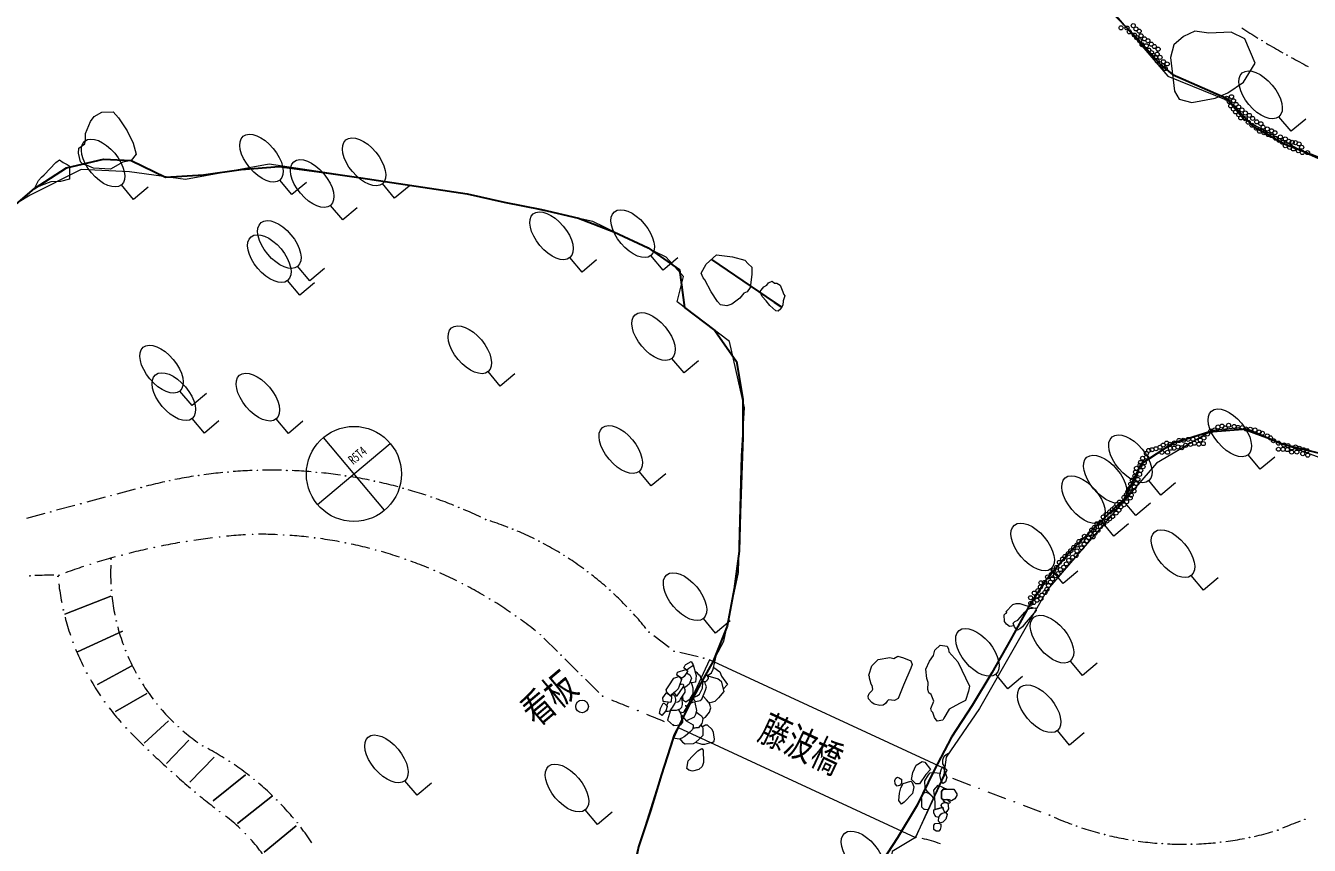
# Model space of a CAD drawing. Header units: metres. Extents: x -10443 to -4073, y -33280 to -26846.
# Drawn here: x -7247.16 to -7213.38, y -28991.25 to -28969.69 of the extents above; entities that cross this region are included whole.
import ezdxf
from ezdxf.enums import TextEntityAlignment as Align

# ---------------------------------------------------------------- set-up
doc = ezdxf.new("R2010")
doc.units = ezdxf.units.M
doc.header["$MEASUREMENT"] = 0
doc.linetypes.add('CONTINUOUS_1', pattern=[0])
doc.linetypes.add('CONTINUOUS_2', pattern=[0])
for name, color, linetype in [('R6護岸構造(不明)', 224, 'CONTINUOUS'), ('R6護岸構造(杭2列目空洞有)', 1, 'CONTINUOUS'), ('R6護岸構造(石組・玉石)', 5, 'CONTINUOUS'), ('R6護岸構造(石組・玉石空洞有)', 4, 'CONTINUOUS')]:
    doc.layers.add(name, color=color, linetype=linetype)
for name, color, linetype, lineweight in [('園路', 241, 'CONTINUOUS_2', 18), ('基準点', 254, 'CONTINUOUS_2', 18), ('木', 254, 'CONTINUOUS_2', 18), ('木材', 241, 'CONTINUOUS_2', 18), ('構造物', 241, 'CONTINUOUS_2', 18), ('石', 241, 'CONTINUOUS_2', 18), ('護岸', 241, 'CONTINUOUS_2', 18)]:
    doc.layers.add(name, color=color, linetype=linetype, lineweight=lineweight)
doc.layers.add('非表示', color=7, linetype='CONTINUOUS', lineweight=0, plot=False)
doc.styles.add('MS Gothic', font='MS Gothic.ttf')

msp = doc.modelspace()

# ---------------------------------------------------------------- hatches: boundary and pattern name
at = {"layer": '園路', "linetype": 'CONTINUOUS_1', "lineweight": 18}
for points in [[(-7214.619, -28970.081, 1), (-7214.634, -28970.081, 1)], [(-7213.962, -28970.462, 1), (-7213.977, -28970.462, 1)], [(-7242.597, -28981.521, 1), (-7242.612, -28981.521, 1)], [(-7241.828, -28981.431, 1), (-7241.843, -28981.431, 1)], [(-7241.054, -28981.386, 1), (-7241.069, -28981.386, 1)], [(-7240.279, -28981.388, 1), (-7240.294, -28981.388, 1)], [(-7239.506, -28981.437, 1), (-7239.521, -28981.437, 1)], [(-7238.736, -28981.531, 1), (-7238.751, -28981.531, 1)], [(-7244.114, -28981.839, 1), (-7244.129, -28981.839, 1)], [(-7243.36, -28981.657, 1), (-7243.375, -28981.657, 1)], [(-7237.974, -28981.671, 1), (-7237.989, -28981.671, 1)], [(-7237.222, -28981.857, 1), (-7237.237, -28981.857, 1)], [(-7244.907, -28982.052, 1), (-7244.922, -28982.052, 1)], [(-7236.482, -28982.087, 1), (-7236.497, -28982.087, 1)], [(-7246.494, -28982.479, 1), (-7246.509, -28982.479, 1)], [(-7245.7, -28982.265, 1), (-7245.715, -28982.265, 1)], [(-7235.757, -28982.361, 1), (-7235.772, -28982.361, 1)], [(-7235.05, -28982.678, 1), (-7235.065, -28982.678, 1)], [(-7242.05, -28983.14, 1), (-7242.065, -28983.14, 1)], [(-7241.182, -28983.068, 1), (-7241.197, -28983.068, 1)], [(-7240.364, -28983.086, 1), (-7240.379, -28983.086, 1)], [(-7239.549, -28983.161, 1), (-7239.564, -28983.161, 1)], [(-7234.336, -28982.932, 1), (-7234.351, -28982.932, 1)], [(-7243.77, -28983.414, 1), (-7243.785, -28983.414, 1)], [(-7242.913, -28983.256, 1), (-7242.928, -28983.256, 1)], [(-7238.742, -28983.293, 1), (-7238.757, -28983.293, 1)], [(-7237.945, -28983.48, 1), (-7237.96, -28983.48, 1)], [(-7233.647, -28983.248, 1), (-7233.662, -28983.248, 1)], [(-7245.453, -28983.859, 1), (-7245.468, -28983.859, 1)], [(-7244.905, -28983.721, 1), (-7244.92, -28983.721, 1)], [(-7244.617, -28983.616, 1), (-7244.632, -28983.616, 1)], [(-7237.163, -28983.723, 1), (-7237.178, -28983.723, 1)], [(-7232.988, -28983.622, 1), (-7233.003, -28983.622, 1)], [(-7247.041, -28984.16, 1), (-7247.056, -28984.16, 1)], [(-7246.304, -28984.177, 1), (-7246.319, -28984.177, 1)], [(-7246.276, -28984.144, 1), (-7246.291, -28984.144, 1)], [(-7236.401, -28984.019, 1), (-7236.416, -28984.019, 1)], [(-7232.365, -28984.053, 1), (-7232.38, -28984.053, 1)], [(-7244.899, -28984.539, 1), (-7244.914, -28984.539, 1)], [(-7235.66, -28984.367, 1), (-7235.675, -28984.367, 1)], [(-7231.78, -28984.535, 1), (-7231.795, -28984.535, 1)], [(-7234.946, -28984.767, 1), (-7234.961, -28984.767, 1)], [(-7246.164, -28985.055, 1), (-7246.179, -28985.055, 1)], [(-7234.261, -28985.215, 1), (-7234.276, -28985.215, 1)], [(-7231.241, -28985.067, 1), (-7231.256, -28985.067, 1)], [(-7244.771, -28985.347, 1), (-7244.786, -28985.347, 1)], [(-7245.909, -28985.907, 1), (-7245.924, -28985.907, 1)], [(-7233.609, -28985.709, 1), (-7233.624, -28985.709, 1)], [(-7230.749, -28985.643, 1), (-7230.764, -28985.643, 1)], [(-7244.524, -28986.127, 1), (-7244.539, -28986.127, 1)], [(-7233.064, -28986.248, 1), (-7233.079, -28986.248, 1)], [(-7230.09, -28986.143, 1), (-7230.105, -28986.143, 1)], [(-7229.309, -28986.327, 1), (-7229.324, -28986.327, 1)], [(-7245.543, -28986.718, 1), (-7245.558, -28986.718, 1)], [(-7244.164, -28986.861, 1), (-7244.179, -28986.861, 1)], [(-7232.518, -28986.787, 1), (-7232.533, -28986.787, 1)], [(-7245.074, -28987.474, 1), (-7245.089, -28987.474, 1)], [(-7243.698, -28987.533, 1), (-7243.713, -28987.533, 1)], [(-7231.973, -28987.326, 1), (-7231.988, -28987.326, 1)], [(-7231.044, -28987.705, 1), (-7231.059, -28987.705, 1)], [(-7244.508, -28988.161, 1), (-7244.523, -28988.161, 1)], [(-7243.137, -28988.129, 1), (-7243.152, -28988.129, 1)], [(-7230.114, -28988.083, 1), (-7230.129, -28988.083, 1)], [(-7243.925, -28988.746, 1), (-7243.94, -28988.746, 1)], [(-7242.494, -28988.635, 1), (-7242.509, -28988.635, 1)], [(-7241.796, -28989.038, 1), (-7241.811, -28989.038, 1)], [(-7243.319, -28989.309, 1), (-7243.334, -28989.309, 1)], [(-7241.145, -28989.513, 1), (-7241.16, -28989.513, 1)], [(-7222.989, -28989.398, 1), (-7223.004, -28989.398, 1)], [(-7242.693, -28989.849, 1), (-7242.708, -28989.849, 1)], [(-7222.063, -28989.75, 1), (-7222.078, -28989.75, 1)], [(-7240.546, -28990.054, 1), (-7240.561, -28990.054, 1)], [(-7221.137, -28990.103, 1), (-7221.152, -28990.103, 1)], [(-7242.048, -28990.365, 1), (-7242.063, -28990.365, 1)], [(-7240.008, -28990.654, 1), (-7240.023, -28990.654, 1)], [(-7220.211, -28990.455, 1), (-7220.226, -28990.455, 1)], [(-7213.491, -28990.566, 1), (-7213.506, -28990.566, 1)], [(-7241.371, -28990.943, 1), (-7241.386, -28990.943, 1)], [(-7219.498, -28990.743, 1), (-7219.513, -28990.743, 1)], [(-7218.761, -28990.964, 1), (-7218.776, -28990.964, 1)], [(-7214.202, -28990.851, 1), (-7214.217, -28990.851, 1)], [(-7223.733, -28991.043, 1), (-7223.748, -28991.043, 1)], [(-7218.008, -28991.118, 1), (-7218.023, -28991.118, 1)], [(-7217.243, -28991.204, 1), (-7217.258, -28991.204, 1)], [(-7216.474, -28991.219, 1), (-7216.489, -28991.219, 1)], [(-7215.707, -28991.165, 1), (-7215.722, -28991.165, 1)], [(-7214.947, -28991.042, 1), (-7214.962, -28991.042, 1)]]:
    msp.add_hatch(color=256, dxfattribs=at).paths.add_polyline_path(points, flags=0)

# ---------------------------------------------------------------- linework, layer by layer
at = {"layer": 'R6護岸構造(不明)', "linetype": 'ByBlock'}
for points in [[(-7244.38, -28973.237), (-7243.479, -28973.67), (-7242.481, -28973.608), (-7241.49, -28973.47), (-7240.493, -28973.393), (-7239.502, -28973.522), (-7238.512, -28973.668), (-7237.523, -28973.814), (-7236.534, -28973.961), (-7235.545, -28974.108), (-7234.569, -28974.327), (-7233.589, -28974.526), (-7232.615, -28974.751), (-7231.68, -28975.107), (-7230.775, -28975.531), (-7229.959, -28976.11), (-7229.822, -28977.101), (-7229.023, -28977.703), (-7228.454, -28978.525), (-7228.286, -28979.511), (-7228.286, -28980.511), (-7228.324, -28981.51), (-7228.361, -28982.509), (-7228.386, -28983.509), (-7228.513, -28984.501), (-7228.704, -28985.482), (-7229.071, -28986.408)], [(-7247.537, -28974.491), (-7246.927, -28973.968)], [(-7230.124, -28988.431), (-7230.427, -28989.384), (-7230.721, -28990.34), (-7231.031, -28991.29), (-7231.237, -28992.269), (-7231.433, -28993.249), (-7231.633, -28994.229), (-7231.834, -28995.209), (-7232.065, -28996.182), (-7232.296, -28997.155), (-7232.508, -28998.132), (-7232.721, -28999.109), (-7232.904, -29000.092), (-7233.088, -29001.075), (-7233.264, -29002.059), (-7233.466, -29003.039), (-7233.65, -29004.022), (-7233.868, -29004.998), (-7234.086, -29005.974), (-7234.267, -29006.957), (-7234.419, -29007.945), (-7234.471, -29008.944)]]:
    msp.add_lwpolyline(points, dxfattribs=at)
at = {"layer": 'R6護岸構造(杭2列目空洞有)', "linetype": 'ByBlock'}
for points in [[(-7229.169, -28960.142), (-7228.486, -28960.873), (-7227.637, -28961.402), (-7226.794, -28961.939), (-7225.922, -28962.429), (-7225.215, -28963.137), (-7224.561, -28963.893), (-7223.79, -28964.53), (-7223.06, -28965.213), (-7222.33, -28965.897), (-7221.599, -28966.579), (-7220.783, -28967.156), (-7220.032, -28967.817), (-7219.296, -28968.494), (-7218.656, -28969.263), (-7217.952, -28969.973), (-7217.286, -28970.719), (-7216.98, -28970.971)], [(-7215.556, -28971.599), (-7214.871, -28972.328), (-7213.998, -28972.815), (-7213.065, -28973.175), (-7212.173, -28973.627), (-7211.253, -28974.018), (-7210.267, -28974.188), (-7209.269, -28974.241), (-7208.283, -28974.073), (-7207.334, -28974.389), (-7206.446, -28974.85), (-7205.619, -28975.412), (-7204.897, -28976.103)], [(-7205.6, -28980.666), (-7206.415, -28981.246), (-7207.332, -28981.644), (-7208.315, -28981.83), (-7209.308, -28981.945), (-7210.307, -28981.899), (-7211.219, -28981.489), (-7212.16, -28981.151), (-7213.136, -28980.932), (-7214.108, -28980.696), (-7215.028, -28980.305), (-7216.025, -28980.382), (-7216.981, -28980.678), (-7217.819, -28981.224), (-7218.242, -28982.13), (-7218.964, -28982.821), (-7219.676, -28983.524), (-7220.321, -28984.288), (-7220.762, -28984.967)]]:
    msp.add_lwpolyline(points, dxfattribs=at)
at = {"layer": 'R6護岸構造(石組・玉石)', "linetype": 'ByBlock'}
for points in [[(-7216.98, -28970.971), (-7215.556, -28971.599)], [(-7246.927, -28973.968), (-7246.087, -28973.425), (-7245.114, -28973.196), (-7244.38, -28973.237)], [(-7229.115, -28975.84), (-7228.288, -28976.401), (-7227.461, -28976.963), (-7227.265, -28977.096)], [(-7220.762, -28984.967), (-7221.242, -28985.844), (-7221.734, -28986.714), (-7222.25, -28987.571), (-7222.798, -28988.407), (-7223.265, -28989.292), (-7223.704, -28990.19), (-7224.214, -28991.05), (-7224.765, -28991.885), (-7224.991, -28992.159)]]:
    msp.add_lwpolyline(points, dxfattribs=at)
at = {"layer": 'R6護岸構造(石組・玉石空洞有)', "linetype": 'ByBlock'}
msp.add_lwpolyline([(-7229.071, -28986.408), (-7229.561, -28987.28), (-7230.009, -28988.174), (-7230.124, -28988.431)], dxfattribs=at)
at = {"layer": '園路', "linetype": 'CONTINUOUS_1', "lineweight": 18}
for p, q in [((-7245.07, -28982.094), (-7245.553, -28982.224)), ((-7244.276, -28981.881), (-7244.759, -28982.01)), ((-7246.657, -28982.52), (-7247.139, -28982.65)), ((-7245.863, -28982.307), (-7246.346, -28982.437)), ((-7233.522, -28985.803), (-7233.166, -28986.154)), ((-7230.227, -28986.044), (-7230.626, -28985.742)), ((-7229.463, -28986.293), (-7229.95, -28986.178)), ((-7232.976, -28986.342), (-7232.621, -28986.693)), ((-7232.431, -28986.881), (-7232.075, -28987.232)), ((-7222.767, -28989.485), (-7222.3, -28989.663)), ((-7221.841, -28989.838), (-7221.374, -28990.015)), ((-7220.915, -28990.19), (-7220.448, -28990.368))]:
    msp.add_line(p, q, dxfattribs=at)
for centre in [(-7214.626, -28970.081), (-7213.97, -28970.462), (-7242.605, -28981.521), (-7241.835, -28981.431), (-7241.061, -28981.386), (-7240.287, -28981.388), (-7239.513, -28981.437), (-7238.744, -28981.531), (-7244.121, -28981.839), (-7243.368, -28981.657), (-7237.982, -28981.671), (-7237.229, -28981.857), (-7244.914, -28982.052), (-7236.489, -28982.087), (-7246.501, -28982.479), (-7245.708, -28982.265), (-7235.764, -28982.361), (-7235.057, -28982.678), (-7242.058, -28983.14), (-7241.19, -28983.068), (-7240.372, -28983.086), (-7239.557, -28983.161), (-7234.343, -28982.932), (-7243.777, -28983.414), (-7242.921, -28983.256), (-7238.749, -28983.293), (-7237.953, -28983.48), (-7233.655, -28983.248), (-7245.461, -28983.859), (-7244.913, -28983.721), (-7244.625, -28983.616), (-7237.171, -28983.723), (-7232.996, -28983.622), (-7247.049, -28984.16), (-7246.312, -28984.177), (-7246.284, -28984.144), (-7236.408, -28984.019), (-7232.372, -28984.053), (-7244.906, -28984.539), (-7235.668, -28984.367), (-7231.788, -28984.535), (-7234.953, -28984.767), (-7246.171, -28985.055), (-7234.269, -28985.215), (-7231.248, -28985.067), (-7244.778, -28985.347), (-7245.916, -28985.907), (-7233.617, -28985.709), (-7230.756, -28985.643), (-7244.531, -28986.127), (-7233.071, -28986.248), (-7230.097, -28986.143), (-7229.316, -28986.327), (-7245.551, -28986.718), (-7244.171, -28986.861), (-7232.526, -28986.787), (-7245.081, -28987.474), (-7243.706, -28987.533), (-7231.98, -28987.326), (-7231.052, -28987.705), (-7244.516, -28988.161), (-7243.145, -28988.129), (-7230.122, -28988.083), (-7243.932, -28988.746), (-7242.502, -28988.635), (-7241.804, -28989.038), (-7243.327, -28989.309), (-7241.152, -28989.513), (-7222.996, -28989.398), (-7242.701, -28989.849), (-7222.07, -28989.75), (-7240.554, -28990.054), (-7221.145, -28990.103), (-7242.056, -28990.365), (-7240.015, -28990.654), (-7220.219, -28990.455), (-7213.499, -28990.566), (-7241.378, -28990.943), (-7219.505, -28990.743), (-7218.769, -28990.964), (-7214.21, -28990.851), (-7223.74, -28991.043), (-7218.015, -28991.118), (-7217.251, -28991.204), (-7216.482, -28991.219), (-7215.714, -28991.165), (-7214.955, -28991.042)]:
    msp.add_circle(centre, 0.0075, dxfattribs=at)
for centre, radius, start, end in [((-7202.931, -28950.672), 22.66, 237.3378, 238.6021), ((-7202.931, -28950.672), 22.66, 239.2568, 240.521), ((-7202.931, -28950.672), 22.66, 241.1757, 242.4399), ((-7240.708, -28994.348), 12.967, 95.5945, 97.8039), ((-7240.708, -28994.348), 12.967, 92.1697, 94.379), ((-7240.708, -28994.348), 12.967, 88.7448, 90.9542), ((-7240.708, -28994.348), 12.967, 85.32, 87.5293), ((-7240.708, -28994.348), 12.967, 81.8951, 84.1045), ((-7240.708, -28994.348), 12.967, 102.4442, 104.6536), ((-7240.708, -28994.348), 12.967, 99.0194, 101.2287), ((-7240.708, -28994.348), 12.967, 78.4703, 80.6797), ((-7240.708, -28994.348), 12.967, 75.0454, 77.2548), ((-7240.708, -28994.348), 12.967, 71.6206, 73.83), ((-7240.708, -28994.348), 12.967, 68.1957, 70.4051), ((-7240.708, -28994.348), 12.967, 64.7709, 66.9803), ((-7237.627, -28991.006), 8.715, 68.7176, 72.0047), ((-7240.188, -29000.406), 17.367, 96.7923, 98.4419), ((-7240.188, -29000.406), 17.367, 93.9187, 95.5682), ((-7241.041, -28994.82), 11.753, 87.5131, 89.9507), ((-7241.041, -28994.82), 11.753, 83.523, 85.9606), ((-7241.041, -28994.82), 11.753, 79.5328, 81.9704), ((-7237.627, -28991.006), 8.715, 63.7346, 67.0217), ((-7240.188, -29000.406), 17.367, 102.5395, 104.1891), ((-7240.188, -29000.406), 17.367, 99.6659, 101.3155), ((-7241.041, -28994.82), 11.753, 75.5426, 77.9802), ((-7241.041, -28994.82), 11.753, 71.5524, 73.99), ((-7237.627, -28991.006), 8.715, 58.7516, 62.0388), ((-7240.188, -29000.406), 17.367, 105.4132, 107.0627), ((-7239.448, -28984.088), 5.477, 177.8268, 183.0577), ((-7241.041, -28994.82), 11.753, 67.5623, 69.9999), ((-7237.627, -28991.006), 8.715, 53.7687, 57.0558), ((-7246.402, -28996.676), 12.532, 90.0644, 92.3504), ((-7240.188, -29000.406), 17.367, 108.2868, 109.9364), ((-7241.041, -28994.82), 11.753, 63.5721, 66.0097), ((-7237.627, -28991.006), 8.715, 48.7857, 52.0728), ((-7239.627, -28983.56), 6.713, 186.9364, 191.2037), ((-7241.041, -28994.82), 11.753, 59.5819, 62.0195), ((-7239.448, -28984.088), 5.477, 186.3915, 191.6224), ((-7241.041, -28994.82), 11.753, 55.5917, 58.0293), ((-7237.627, -28991.006), 8.715, 43.8028, 47.0899), ((-7237.627, -28991.006), 8.715, 38.8198, 42.1069), ((-7239.627, -28983.56), 6.713, 194.5336, 198.801), ((-7239.448, -28984.088), 5.477, 194.9562, 200.1872), ((-7241.041, -28994.82), 11.753, 51.6016, 54.0392), ((-7239.627, -28983.56), 6.713, 202.1309, 206.3982), ((-7239.448, -28984.088), 5.477, 203.521, 208.7519), ((-7239.627, -28983.56), 6.713, 209.7281, 213.9955), ((-7239.448, -28984.088), 5.477, 212.0857, 217.3166), ((-7083.708, -28626.065), 390.505, 247.72216, 247.79552), ((-7239.627, -28983.56), 6.713, 217.3254, 221.5927), ((-7239.448, -28984.088), 5.477, 220.6504, 225.8813), ((-7083.708, -28626.065), 390.505, 247.86938, 247.94274), ((-7228.493, -28972.755), 22.227, 224.2957, 225.5846), ((-7239.448, -28984.088), 5.477, 229.2151, 234.446), ((-7228.493, -28972.755), 22.227, 226.4268, 227.7156), ((-7245.989, -28995.469), 7.672, 58.0892, 61.8231), ((-7245.989, -28995.469), 7.672, 52.0645, 55.7985), ((-7228.493, -28972.755), 22.227, 228.5578, 229.8467), ((-7245.989, -28995.469), 7.672, 46.0399, 49.7739), ((-7228.493, -28972.755), 22.227, 230.6888, 231.9777), ((-7245.989, -28995.469), 7.672, 40.0153, 43.7493), ((-7244.925, -28994.413), 4.962, 46.6325, 52.4062), ((-7216.693, -28982.73), 8.492, 246.3792, 249.7527), ((-7206.339, -29009.481), 20.224, 111.109, 112.5255), ((-7245.989, -28995.469), 7.672, 33.9907, 37.7247), ((-7216.693, -28982.73), 8.492, 251.5707, 254.9443), ((-7216.693, -28982.73), 8.492, 282.7201, 286.0936), ((-7244.925, -28994.413), 4.962, 36.3396, 42.1133), ((-7224.096, -28993.785), 2.764, 68.6184, 78.9814), ((-7216.693, -28982.73), 8.492, 256.7623, 260.1359), ((-7216.693, -28982.73), 8.492, 261.9539, 265.3274), ((-7216.693, -28982.73), 8.492, 267.1454, 270.519), ((-7216.693, -28982.73), 8.492, 272.337, 275.7105), ((-7216.693, -28982.73), 8.492, 277.5285, 280.9021)]:
    msp.add_arc(centre, radius, start, end, dxfattribs=at)
at = {"layer": '基準点', "linetype": 'CONTINUOUS_2', "lineweight": 18}
for p, q in [((-7239.481, -28982.283), (-7237.566, -28980.676)), ((-7237.72, -28982.437), (-7239.327, -28980.522))]:
    msp.add_line(p, q, dxfattribs=at)
msp.add_circle((-7238.523, -28981.48), 1.25, dxfattribs=at)
at = {"layer": '木', "linetype": 'CONTINUOUS_1', "lineweight": 18}
for p, q in [((-7213.859, -28972.466), (-7214.181, -28972.083)), ((-7213.476, -28972.145), (-7213.859, -28972.466)), ((-7240.152, -28974.131), (-7240.474, -28973.748)), ((-7244.32, -28974.259), (-7244.641, -28973.876)), ((-7243.937, -28973.938), (-7244.32, -28974.259)), ((-7239.769, -28973.81), (-7240.152, -28974.131)), ((-7237.451, -28974.227), (-7237.773, -28973.844)), ((-7237.068, -28973.906), (-7237.451, -28974.227)), ((-7238.818, -28974.799), (-7239.139, -28974.416)), ((-7238.435, -28974.477), (-7238.818, -28974.799)), ((-7230.383, -28976.116), (-7230.705, -28975.733)), ((-7239.682, -28976.401), (-7240.003, -28976.018)), ((-7239.299, -28976.08), (-7239.682, -28976.401)), ((-7232.519, -28976.172), (-7232.84, -28975.789)), ((-7232.136, -28975.851), (-7232.519, -28976.172)), ((-7230, -28975.795), (-7230.383, -28976.116)), ((-7239.944, -28976.773), (-7240.266, -28976.39)), ((-7239.561, -28976.452), (-7239.944, -28976.773)), ((-7229.834, -28978.824), (-7230.156, -28978.441)), ((-7234.67, -28979.171), (-7234.991, -28978.788)), ((-7229.451, -28978.502), (-7229.834, -28978.824)), ((-7234.287, -28978.85), (-7234.67, -28979.171)), ((-7242.782, -28979.682), (-7243.103, -28979.299)), ((-7242.399, -28979.36), (-7242.782, -28979.682)), ((-7242.458, -28980.405), (-7242.779, -28980.022)), ((-7242.075, -28980.083), (-7242.458, -28980.405)), ((-7240.247, -28980.415), (-7240.568, -28980.032)), ((-7239.864, -28980.094), (-7240.247, -28980.415)), ((-7214.671, -28981.358), (-7214.992, -28980.975)), ((-7214.288, -28981.036), (-7214.671, -28981.358)), ((-7230.698, -28981.795), (-7231.019, -28981.412)), ((-7230.315, -28981.474), (-7230.698, -28981.795)), ((-7217.286, -28982.039), (-7217.607, -28981.656)), ((-7216.903, -28981.718), (-7217.286, -28982.039)), ((-7217.947, -28982.574), (-7218.268, -28982.191)), ((-7217.564, -28982.252), (-7217.947, -28982.574)), ((-7218.521, -28983.116), (-7218.842, -28982.733)), ((-7218.138, -28982.794), (-7218.521, -28983.116)), ((-7219.858, -28984.359), (-7220.179, -28983.976)), ((-7219.475, -28984.037), (-7219.858, -28984.359)), ((-7216.165, -28984.535), (-7216.486, -28984.152)), ((-7215.782, -28984.213), (-7216.165, -28984.535)), ((-7229.006, -28985.666), (-7229.327, -28985.283)), ((-7228.623, -28985.344), (-7229.006, -28985.666)), ((-7219.348, -28986.784), (-7219.669, -28986.401)), ((-7218.965, -28986.462), (-7219.348, -28986.784)), ((-7221.313, -28987.132), (-7221.634, -28986.749)), ((-7220.93, -28986.811), (-7221.313, -28987.132)), ((-7219.688, -28988.614), (-7220.009, -28988.231)), ((-7219.305, -28988.292), (-7219.688, -28988.614)), ((-7236.862, -28989.934), (-7237.184, -28989.551)), ((-7236.479, -28989.613), (-7236.862, -28989.934)), ((-7232.113, -28990.7), (-7232.434, -28990.317)), ((-7231.73, -28990.379), (-7232.113, -28990.7))]:
    msp.add_line(p, q, dxfattribs=at)
for centre in [(-7214.663, -28971.508), (-7245.124, -28973.301), (-7240.956, -28973.173), (-7238.255, -28973.27), (-7239.621, -28973.841), (-7240.485, -28975.444), (-7233.322, -28975.215), (-7231.187, -28975.159), (-7240.748, -28975.816), (-7230.638, -28977.866), (-7235.474, -28978.213), (-7243.585, -28978.724), (-7243.261, -28979.447), (-7241.05, -28979.458), (-7215.474, -28980.4), (-7231.501, -28980.837), (-7218.089, -28981.082), (-7218.75, -28981.616), (-7219.324, -28982.158), (-7220.661, -28983.401), (-7216.968, -28983.577), (-7229.809, -28984.708), (-7220.152, -28985.826), (-7222.116, -28986.174), (-7220.491, -28987.656), (-7237.666, -28988.977), (-7232.916, -28989.742), (-7225.126, -28991.503)]:
    msp.add_ellipse(centre, major_axis=(-0.482, 0.575), ratio=0.533333, dxfattribs=at)
at = {"layer": '木材', "linetype": 'CONTINUOUS_2', "lineweight": 18}
for centre in [(-7218.334, -28969.744), (-7218.179, -28969.752), (-7218.014, -28969.688), (-7218.12, -28969.85), (-7217.984, -28969.936), (-7217.944, -28969.774), (-7217.922, -28970.003), (-7217.859, -28969.833), (-7217.846, -28970.082), (-7217.809, -28969.954), (-7217.718, -28970.034), (-7217.629, -28970.084), (-7217.781, -28970.188), (-7217.67, -28970.218), (-7217.607, -28970.33), (-7217.539, -28970.175), (-7217.533, -28970.395), (-7217.46, -28970.236), (-7217.359, -28970.306), (-7217.497, -28970.471), (-7217.429, -28970.513), (-7217.387, -28970.614), (-7217.384, -28970.438), (-7217.311, -28970.521), (-7217.309, -28970.687), (-7217.243, -28970.741), (-7217.221, -28970.637), (-7217.122, -28970.695), (-7217.174, -28970.817), (-7215.556, -28971.599), (-7215.489, -28971.686), (-7215.428, -28971.557), (-7215.376, -28971.664), (-7215.31, -28971.759), (-7215.448, -28971.798), (-7215.378, -28971.88), (-7215.321, -28971.958), (-7215.241, -28971.825), (-7215.239, -28972.029), (-7215.184, -28972.115), (-7215.154, -28971.906), (-7215.064, -28971.986), (-7214.959, -28972.048), (-7215.066, -28972.135), (-7214.989, -28972.228), (-7214.891, -28972.307), (-7214.874, -28972.129), (-7214.772, -28972.386), (-7214.767, -28972.218), (-7214.657, -28972.267), (-7214.597, -28972.359), (-7214.488, -28972.407), (-7214.375, -28972.453), (-7214.689, -28972.466), (-7214.574, -28972.506), (-7214.459, -28972.553), (-7214.374, -28972.579), (-7214.287, -28972.504), (-7214.268, -28972.649), (-7214.176, -28972.706), (-7214.142, -28972.615), (-7214.086, -28972.757), (-7214.013, -28972.667), (-7213.92, -28972.728), (-7213.833, -28972.756), (-7213.746, -28972.766), (-7214.014, -28972.847), (-7213.898, -28972.888), (-7213.799, -28972.93), (-7213.671, -28972.977), (-7213.652, -28972.799), (-7213.583, -28972.886), (-7213.565, -28973.025), (-7213.429, -28973.027), (-7215.68, -28980.222), (-7215.506, -28980.199), (-7216.443, -28980.565), (-7216.34, -28980.528), (-7216.157, -28980.535), (-7216.065, -28980.432), (-7215.979, -28980.355), (-7215.875, -28980.322), (-7215.785, -28980.246), (-7215.596, -28980.269), (-7215.359, -28980.233), (-7215.257, -28980.258), (-7215.148, -28980.263), (-7215.051, -28980.295), (-7214.934, -28980.306), (-7214.813, -28980.325), (-7214.7, -28980.375), (-7214.617, -28980.409), (-7214.488, -28980.482), (-7214.405, -28980.53), (-7217.607, -28980.862), (-7217.521, -28980.843), (-7217.418, -28980.817), (-7217.309, -28980.778), (-7217.228, -28980.722), (-7217.136, -28980.669), (-7217.045, -28980.698), (-7217.036, -28980.805), (-7216.941, -28980.803), (-7216.931, -28980.664), (-7216.836, -28980.771), (-7216.813, -28980.6), (-7216.739, -28980.792), (-7216.697, -28980.594), (-7216.636, -28980.727), (-7216.568, -28980.571), (-7216.507, -28980.704), (-7216.406, -28980.67), (-7216.289, -28980.696), (-7216.249, -28980.589), (-7216.171, -28980.682), (-7214.324, -28980.604), (-7214.192, -28980.83), (-7214.191, -28980.67), (-7214.073, -28980.832), (-7214.049, -28980.719), (-7213.958, -28980.84), (-7213.943, -28980.736), (-7213.841, -28980.795), (-7213.744, -28980.772), (-7213.71, -28980.904), (-7213.644, -28980.806), (-7213.535, -28980.843), (-7213.435, -28980.872), (-7217.821, -28981.177), (-7217.767, -28981.067), (-7217.724, -28981.184), (-7217.668, -28980.941), (-7217.666, -28981.039), (-7217.263, -28980.911), (-7217.113, -28980.909), (-7213.847, -28980.906), (-7213.553, -28980.947), (-7213.423, -28980.986), (-7217.971, -28981.534), (-7217.952, -28981.431), (-7217.929, -28981.333), (-7217.848, -28981.49), (-7217.835, -28981.251), (-7217.817, -28981.388), (-7217.757, -28981.291), (-7218.102, -28981.856), (-7218.078, -28981.747), (-7218.04, -28981.644), (-7217.986, -28981.822), (-7217.939, -28981.733), (-7217.893, -28981.623), (-7218.375, -28982.22), (-7218.257, -28982.1), (-7218.193, -28982.024), (-7218.189, -28982.212), (-7218.152, -28981.947), (-7218.096, -28982.115), (-7218.066, -28982.039), (-7217.997, -28981.928), (-7218.731, -28982.548), (-7218.63, -28982.477), (-7218.568, -28982.42), (-7218.5, -28982.367), (-7218.468, -28982.509), (-7218.444, -28982.277), (-7218.393, -28982.434), (-7218.34, -28982.345), (-7218.255, -28982.29), (-7219.04, -28982.888), (-7218.968, -28982.79), (-7218.879, -28982.865), (-7218.874, -28982.749), (-7218.803, -28982.611), (-7218.795, -28982.797), (-7218.709, -28982.719), (-7218.632, -28982.656), (-7218.561, -28982.601), (-7219.442, -28983.257), (-7219.356, -28983.229), (-7219.297, -28983.121), (-7219.237, -28983.235), (-7219.192, -28983.162), (-7219.152, -28983.048), (-7219.107, -28982.958), (-7219.074, -28983.136), (-7219.018, -28983.039), (-7218.943, -28982.961), (-7219.723, -28983.578), (-7219.657, -28983.497), (-7219.58, -28983.415), (-7219.497, -28983.507), (-7219.496, -28983.35), (-7219.377, -28983.424), (-7219.306, -28983.328), (-7220.03, -28983.939), (-7219.957, -28983.807), (-7219.872, -28983.719), (-7219.846, -28983.934), (-7219.81, -28983.652), (-7219.775, -28983.848), (-7219.709, -28983.752), (-7219.609, -28983.671), (-7219.52, -28983.625), (-7220.269, -28984.19), (-7220.166, -28984.122), (-7220.141, -28984.245), (-7220.117, -28984.025), (-7220.057, -28984.158), (-7219.994, -28984.104), (-7219.931, -28983.997), (-7220.618, -28984.614), (-7220.52, -28984.551), (-7220.458, -28984.455), (-7220.445, -28984.345), (-7220.349, -28984.333), (-7220.336, -28984.599), (-7220.287, -28984.514), (-7220.244, -28984.414), (-7220.192, -28984.323), (-7220.717, -28984.737), (-7220.709, -28984.885), (-7220.632, -28984.862), (-7220.551, -28984.693), (-7220.548, -28984.802), (-7220.446, -28984.761), (-7220.416, -28984.666)]:
    msp.add_circle(centre, 0.0535, dxfattribs=at)
at = {"layer": '構造物', "linetype": 'CONTINUOUS_2', "lineweight": 18, "flags": 128}
for points in [[(-7246.129, -28985.167), (-7244.918, -28984.693)], [(-7245.795, -28986.156), (-7244.613, -28985.616)], [(-7245.274, -28987.023), (-7244.367, -28986.532)], [(-7244.797, -28987.73), (-7243.973, -28987.257)], [(-7244.038, -28988.563), (-7243.402, -28987.973)], [(-7243.453, -28989.094), (-7242.865, -28988.484)], [(-7242.841, -28989.591), (-7242.199, -28988.928)], [(-7242.226, -28990.078), (-7241.379, -28989.394)], [(-7241.585, -28990.675), (-7240.663, -28989.946)], [(-7240.882, -28991.426), (-7240.043, -28990.734)]]:
    msp.add_lwpolyline(points, close=True, dxfattribs=at)
at = {"layer": '構造物', "linetype": 'CONTINUOUS_2', "lineweight": 18}
msp.add_circle((-7232.517, -28987.597), 0.167, dxfattribs=at)
at = {"layer": '石', "linetype": 'CONTINUOUS_2', "lineweight": 18}
for p, q in [((-7230.135, -28987.266), (-7230.174, -28987.339)), ((-7230.126, -28987.272), (-7230.135, -28987.266)), ((-7230.28, -28987.597), (-7230.313, -28987.709)), ((-7230.247, -28987.474), (-7230.298, -28987.569)), ((-7230.298, -28987.569), (-7230.28, -28987.597)), ((-7230.143, -28987.621), (-7230.115, -28987.582)), ((-7230.102, -28987.296), (-7230.126, -28987.272)), ((-7230.115, -28987.582), (-7230.072, -28987.509)), ((-7230.085, -28987.316), (-7230.102, -28987.296)), ((-7230.068, -28987.337), (-7230.085, -28987.316)), ((-7230.072, -28987.509), (-7230.055, -28987.438)), ((-7230.051, -28987.409), (-7230.068, -28987.337)), ((-7230.055, -28987.438), (-7230.051, -28987.409)), ((-7230.313, -28987.709), (-7230.322, -28987.721)), ((-7230.322, -28987.721), (-7230.256, -28987.718)), ((-7230.256, -28987.718), (-7230.213, -28987.708)), ((-7230.213, -28987.708), (-7230.192, -28987.691)), ((-7230.192, -28987.691), (-7230.143, -28987.621))]:
    msp.add_line(p, q, dxfattribs=at)
at = {"layer": '石', "linetype": 'CONTINUOUS_2', "lineweight": 18, "flags": 128}
for points in [[(-7217.036, -28970.529), (-7216.925, -28971.414), (-7216.807, -28971.625), (-7216.471, -28971.713), (-7215.857, -28971.592), (-7215.521, -28971.453), (-7215.113, -28971.17), (-7214.804, -28970.672), (-7215.079, -28970.032), (-7215.44, -28969.858), (-7216.026, -28969.884), (-7216.391, -28969.833), (-7216.689, -28969.975), (-7216.948, -28970.193)], [(-7246.927, -28973.968), (-7246.819, -28973.76), (-7246.744, -28973.669), (-7246.677, -28973.613), (-7246.364, -28973.287), (-7246.268, -28973.22), (-7246.17, -28973.29), (-7246.069, -28973.336), (-7246.015, -28973.379), (-7246.003, -28973.482), (-7246.007, -28973.729), (-7246.24, -28973.784), (-7246.496, -28973.8), (-7246.751, -28973.891)], [(-7221.001, -28985.557), (-7221.063, -28985.589), (-7221.102, -28985.544), (-7221.14, -28985.498), (-7221.175, -28985.405), (-7221.134, -28985.36), (-7221.052, -28985.327), (-7220.932, -28985.183), (-7220.87, -28985.114), (-7220.783, -28985.038), (-7220.736, -28985.016), (-7220.589, -28985.001), (-7220.568, -28985.071), (-7220.889, -28985.441), (-7220.932, -28985.504)], [(-7229.709, -28986.6), (-7229.765, -28986.645), (-7229.791, -28986.628), (-7229.842, -28986.579), (-7229.808, -28986.506), (-7229.79, -28986.489), (-7229.65, -28986.413), (-7229.593, -28986.499), (-7229.618, -28986.536), (-7229.629, -28986.543)], [(-7230.061, -28987.203), (-7230.167, -28987.294), (-7230.2, -28987.307), (-7230.285, -28987.22), (-7230.303, -28987.161), (-7230.237, -28987.055), (-7230.102, -28986.851), (-7229.974, -28986.808), (-7229.943, -28986.835), (-7229.899, -28986.891), (-7229.963, -28987.066), (-7229.99, -28987.137)], [(-7229.829, -28986.809), (-7229.883, -28986.85), (-7229.953, -28986.817), (-7230.027, -28986.772), (-7230.009, -28986.697), (-7229.786, -28986.626), (-7229.748, -28986.656), (-7229.743, -28986.679), (-7229.76, -28986.702)], [(-7230.399, -28987.372), (-7230.396, -28987.458), (-7230.183, -28987.481), (-7230.161, -28987.457), (-7230.159, -28987.352), (-7230.221, -28987.3), (-7230.275, -28987.258), (-7230.298, -28987.243), (-7230.314, -28987.243)], [(-7230.313, -28987.709), (-7230.421, -28987.837), (-7230.478, -28987.781), (-7230.451, -28987.65), (-7230.428, -28987.594), (-7230.388, -28987.509), (-7230.354, -28987.508), (-7230.298, -28987.569), (-7230.28, -28987.597)], [(-7223.638, -28989.633), (-7223.738, -28989.634), (-7223.851, -28989.515), (-7223.812, -28989.33), (-7223.729, -28989.144), (-7223.567, -28989.043), (-7223.495, -28989.059), (-7223.348, -28989.257), (-7223.469, -28989.388)], [(-7222.919, -28989.463), (-7222.951, -28989.583), (-7223.015, -28989.624), (-7223.068, -28989.564), (-7223.105, -28989.396), (-7223.07, -28989.26), (-7223.05, -28989.216), (-7223.015, -28989.182)], [(-7224.117, -28989.617), (-7224.152, -28989.677), (-7224.172, -28989.678), (-7224.223, -28989.694), (-7224.276, -28989.635), (-7224.291, -28989.541), (-7224.264, -28989.487), (-7224.217, -28989.456), (-7224.171, -28989.471), (-7224.137, -28989.499), (-7224.116, -28989.507)], [(-7223.826, -28989.887), (-7224.041, -28990.118), (-7224.114, -28990.168), (-7224.18, -28990.07), (-7224.167, -28989.876), (-7224.126, -28989.738), (-7224.065, -28989.625), (-7223.867, -28989.56), (-7223.834, -28989.593), (-7223.787, -28989.708)], [(-7222.917, -28989.773), (-7223.019, -28989.774), (-7223.058, -28989.833), (-7223.064, -28990.022), (-7223.007, -28990.05), (-7223.014, -28990.065), (-7222.974, -28990.119), (-7222.967, -28990.121), (-7223.039, -28990.149), (-7223.056, -28990.167), (-7223.069, -28990.2), (-7223.047, -28990.256), (-7223.227, -28990.31), (-7223.228, -28990.111), (-7223.244, -28989.946), (-7223.261, -28989.796), (-7223.15, -28989.67)], [(-7222.986, -28990.049), (-7223.064, -28990.022), (-7223.058, -28989.833), (-7223.019, -28989.774), (-7222.739, -28989.771), (-7222.657, -28989.899), (-7222.658, -28989.938), (-7222.711, -28990.027), (-7222.8, -28990.077), (-7222.853, -28990.05), (-7222.858, -28990.05)], [(-7222.919, -28990.364), (-7222.967, -28990.391), (-7223.02, -28990.301), (-7223.018, -28990.294), (-7223.013, -28990.284), (-7223.003, -28990.276), (-7223.024, -28990.267), (-7223.044, -28990.261), (-7223.069, -28990.2), (-7223.056, -28990.167), (-7223.039, -28990.149), (-7222.954, -28990.116), (-7222.897, -28990.132), (-7222.878, -28990.291)], [(-7222.974, -28990.119), (-7223.014, -28990.065), (-7223.007, -28990.05), (-7222.919, -28990.032), (-7222.821, -28990.116), (-7222.847, -28990.143), (-7222.89, -28990.147)], [(-7223.026, -28990.64), (-7223.079, -28990.656), (-7223.103, -28990.653), (-7223.136, -28990.614), (-7223.127, -28990.505), (-7223.078, -28990.43), (-7223.045, -28990.4), (-7223.006, -28990.396), (-7222.949, -28990.389), (-7222.911, -28990.439), (-7222.947, -28990.561), (-7222.958, -28990.57)], [(-7223.092, -28990.837), (-7223.133, -28990.877), (-7223.202, -28990.878), (-7223.264, -28990.834), (-7223.258, -28990.721), (-7223.225, -28990.675), (-7223.13, -28990.668), (-7223.079, -28990.691), (-7223.074, -28990.76)]]:
    msp.add_lwpolyline(points, close=True, dxfattribs=at)
for points in [[(-7245.659, -28973.335), (-7245.72, -28973.266), (-7245.774, -28973.039), (-7245.758, -28972.909), (-7245.603, -28972.8), (-7245.582, -28972.69), (-7245.582, -28972.521), (-7245.452, -28972.213), (-7245.355, -28972.08), (-7245.157, -28971.966), (-7244.856, -28971.958), (-7244.716, -28972.113), (-7244.487, -28972.457), (-7244.33, -28972.775), (-7244.252, -28973.07), (-7244.38, -28973.237), (-7244.601, -28973.281), (-7244.925, -28973.461), (-7245.378, -28973.435), (-7245.561, -28973.355), (-7245.659, -28973.335)], [(-7229.382, -28976.196), (-7229.25, -28975.961), (-7228.981, -28975.718), (-7228.562, -28975.77), (-7228.236, -28975.86), (-7228.144, -28975.952), (-7228.048, -28976.038), (-7228.047, -28976.232), (-7228.091, -28976.576), (-7228.178, -28976.687), (-7228.262, -28976.726), (-7228.363, -28976.854), (-7228.579, -28977.014), (-7228.706, -28977.056), (-7228.876, -28977.03), (-7228.952, -28976.945), (-7229.123, -28976.689), (-7229.284, -28976.372), (-7229.33, -28976.325), (-7229.382, -28976.196)], [(-7227.81, -28976.649), (-7227.733, -28976.556), (-7227.656, -28976.512), (-7227.609, -28976.451), (-7227.515, -28976.405), (-7227.453, -28976.46), (-7227.391, -28976.463), (-7227.303, -28976.513), (-7227.25, -28976.644), (-7227.212, -28976.759), (-7227.183, -28976.796), (-7227.226, -28976.928), (-7227.232, -28977.044), (-7227.291, -28977.136), (-7227.361, -28977.195), (-7227.42, -28977.186), (-7227.579, -28977.048), (-7227.677, -28976.926), (-7227.783, -28976.816), (-7227.804, -28976.754), (-7227.833, -28976.68), (-7227.81, -28976.649)], [(-7221.149, -28985.476), (-7221.272, -28985.491), (-7221.349, -28985.434), (-7221.398, -28985.36), (-7221.415, -28985.188), (-7221.391, -28985.166), (-7221.375, -28985.153), (-7221.34, -28985.131), (-7221.338, -28985.124), (-7221.368, -28985.104), (-7221.187, -28984.915), (-7221.095, -28984.891), (-7221, -28984.885), (-7220.649, -28985.006)], [(-7229.223, -28986.795), (-7229.117, -28986.71), (-7229.07, -28986.617), (-7228.977, -28986.23)], [(-7223.34, -28987.654), (-7223.264, -28987.453), (-7223.333, -28987.282), (-7223.395, -28987.234), (-7223.422, -28987.151), (-7223.412, -28986.967), (-7223.446, -28986.857), (-7223.476, -28986.613), (-7223.372, -28986.408), (-7223.269, -28986.259), (-7223.237, -28986.12), (-7223.099, -28985.988), (-7222.908, -28986.014), (-7222.877, -28986.088), (-7222.869, -28986.161), (-7222.626, -28986.419), (-7222.322, -28987.061), (-7222.353, -28987.197), (-7222.428, -28987.437), (-7222.589, -28987.519), (-7222.859, -28987.668), (-7222.995, -28987.902), (-7223.023, -28987.957), (-7223.175, -28987.986), (-7223.246, -28987.886), (-7223.284, -28987.759), (-7223.325, -28987.719), (-7223.34, -28987.654)], [(-7229.594, -28986.501), (-7229.514, -28986.786), (-7229.53, -28986.957), (-7229.633, -28986.974), (-7229.646, -28986.974)], [(-7229.054, -28986.569), (-7228.895, -28986.684), (-7228.85, -28986.796), (-7228.689, -28987.016), (-7228.807, -28987.142)], [(-7224.976, -28986.775), (-7224.897, -28986.532), (-7224.726, -28986.361), (-7224.42, -28986.309), (-7224.318, -28986.333), (-7224.209, -28986.273), (-7224.063, -28986.317), (-7223.866, -28986.399), (-7223.832, -28986.491), (-7223.866, -28986.59), (-7224.057, -28987.04), (-7224.2, -28987.383), (-7224.297, -28987.436), (-7224.379, -28987.431), (-7224.454, -28987.426), (-7224.491, -28987.457), (-7224.531, -28987.519), (-7224.599, -28987.565), (-7224.68, -28987.573), (-7224.833, -28987.539), (-7224.896, -28987.493), (-7224.984, -28987.393), (-7224.993, -28987.327), (-7224.96, -28987.257), (-7224.885, -28987.173), (-7224.869, -28987.138), (-7224.882, -28987.043), (-7224.911, -28987.007), (-7224.941, -28986.912), (-7224.953, -28986.848), (-7224.956, -28986.815), (-7224.976, -28986.775)], [(-7229.767, -28986.713), (-7229.68, -28986.769), (-7229.64, -28986.852), (-7229.703, -28987.008), (-7229.745, -28987.043), (-7229.799, -28987.089), (-7229.823, -28987.093), (-7229.839, -28987.09)], [(-7229.639, -28987.336), (-7229.586, -28987.358), (-7229.487, -28987.313), (-7229.425, -28987.269), (-7229.353, -28987.118), (-7229.349, -28987.076), (-7229.343, -28987.012), (-7229.353, -28986.901), (-7229.382, -28986.86), (-7229.412, -28986.79), (-7229.448, -28986.762), (-7229.482, -28986.721), (-7229.545, -28986.675)], [(-7229.248, -28986.761), (-7229.196, -28986.831), (-7229.202, -28986.864), (-7229.224, -28986.898), (-7229.245, -28986.93), (-7229.269, -28986.95), (-7229.289, -28986.951), (-7229.304, -28986.95), (-7229.319, -28986.949), (-7229.332, -28986.949), (-7229.349, -28986.947)], [(-7229.212, -28986.787), (-7228.937, -28986.871), (-7228.854, -28986.927), (-7228.789, -28987.204), (-7228.929, -28987.372), (-7229.026, -28987.47), (-7229.146, -28987.503), (-7229.188, -28987.486), (-7229.243, -28987.425), (-7229.336, -28987.322)], [(-7230.1, -28987.236), (-7230.088, -28987.252), (-7230.043, -28987.314), (-7230.016, -28987.319), (-7229.861, -28987.088), (-7229.842, -28987.039), (-7229.859, -28987.018), (-7229.889, -28987.012), (-7229.915, -28987.017), (-7229.946, -28987.021)], [(-7230.065, -28987.483), (-7229.999, -28987.472), (-7229.949, -28987.437), (-7229.925, -28987.406), (-7229.855, -28987.303), (-7229.81, -28987.22), (-7229.806, -28987.153), (-7229.839, -28987.09), (-7229.856, -28987.077)], [(-7229.875, -28987.332), (-7229.868, -28987.424), (-7229.789, -28987.477), (-7229.674, -28987.397), (-7229.597, -28987.263), (-7229.594, -28987.207), (-7229.596, -28987.116), (-7229.619, -28987.032), (-7229.643, -28986.978), (-7229.675, -28986.94)], [(-7229.527, -28987.469), (-7229.408, -28987.44), (-7229.37, -28987.403), (-7229.27, -28987.165), (-7229.248, -28987.083), (-7229.251, -28987.057), (-7229.267, -28987.019), (-7229.286, -28986.951)], [(-7230.195, -28987.693), (-7230.032, -28987.694), (-7229.941, -28987.661), (-7229.896, -28987.616), (-7229.879, -28987.548), (-7229.883, -28987.385), (-7229.9, -28987.37)], [(-7229.94, -28987.737), (-7229.861, -28987.753), (-7229.852, -28987.748), (-7229.824, -28987.724), (-7229.757, -28987.604), (-7229.79, -28987.584), (-7229.807, -28987.583), (-7229.743, -28987.577), (-7229.682, -28987.475), (-7229.688, -28987.414), (-7229.689, -28987.408)], [(-7229.9, -28987.822), (-7229.778, -28987.972), (-7229.562, -28987.869), (-7229.524, -28987.802), (-7229.496, -28987.704), (-7229.539, -28987.494), (-7229.595, -28987.481), (-7229.664, -28987.516), (-7229.706, -28987.515)], [(-7229.582, -28987.356), (-7229.579, -28987.42), (-7229.545, -28987.461), (-7229.527, -28987.469)], [(-7229.342, -28987.91), (-7229.267, -28987.875), (-7229.169, -28987.745), (-7229.137, -28987.66), (-7229.133, -28987.635), (-7229.135, -28987.608), (-7229.144, -28987.572), (-7229.157, -28987.544), (-7229.177, -28987.505), (-7229.188, -28987.486)], [(-7230.195, -28987.693), (-7230.272, -28987.956), (-7230.113, -28988.097), (-7229.922, -28988.078), (-7229.871, -28988.014), (-7229.871, -28987.958), (-7229.89, -28987.919), (-7229.907, -28987.792), (-7229.972, -28987.685), (-7229.979, -28987.675)], [(-7229.508, -28987.747), (-7229.428, -28987.808), (-7229.374, -28987.847), (-7229.342, -28987.913), (-7229.347, -28987.978), (-7229.367, -28988.045), (-7229.434, -28988.136), (-7229.456, -28988.155), (-7229.523, -28988.163), (-7229.552, -28988.166), (-7229.568, -28988.166), (-7229.602, -28988.166)], [(-7229.778, -28987.972), (-7229.596, -28988.082), (-7229.597, -28988.143), (-7229.611, -28988.207), (-7229.684, -28988.272), (-7229.757, -28988.333), (-7229.829, -28988.394), (-7229.895, -28988.429), (-7229.965, -28988.46), (-7230.124, -28988.431)], [(-7229.943, -28988.45), (-7229.873, -28988.534), (-7229.81, -28988.576), (-7229.588, -28988.57), (-7229.527, -28988.534), (-7229.436, -28988.458), (-7229.335, -28988.354), (-7229.328, -28988.315), (-7229.332, -28988.263), (-7229.333, -28988.176), (-7229.345, -28988.143), (-7229.395, -28988.083)], [(-7229.533, -28988.538), (-7229.366, -28988.59), (-7229.288, -28988.591), (-7229.225, -28988.572), (-7229.167, -28988.555), (-7229.075, -28988.535), (-7229.046, -28988.507), (-7229.03, -28988.449), (-7229.041, -28988.408), (-7229.062, -28988.282), (-7229.093, -28988.204), (-7229.214, -28988.088), (-7229.278, -28988.091), (-7229.291, -28988.097), (-7229.333, -28988.126), (-7229.349, -28988.138)], [(-7229.329, -28988.748), (-7229.319, -28989.068), (-7229.355, -28989.176), (-7229.448, -28989.251), (-7229.612, -28989.296), (-7229.71, -28989.272), (-7229.764, -28989.229), (-7229.724, -28989.023), (-7229.604, -28988.897), (-7229.475, -28988.764), (-7229.364, -28988.702), (-7229.329, -28988.748)], [(-7222.97, -28989.189), (-7223.023, -28989.108), (-7223.028, -28989.003), (-7222.987, -28988.905), (-7222.935, -28988.859), (-7222.874, -28988.824), (-7222.86, -28988.822)], [(-7223.261, -28990.005), (-7223.322, -28989.935), (-7223.438, -28989.825), (-7223.494, -28989.747), (-7223.499, -28989.556), (-7223.402, -28989.396), (-7223.356, -28989.341), (-7223.25, -28989.334), (-7223.095, -28989.354), (-7223.092, -28989.367)], [(-7223.405, -28990.319), (-7223.494, -28990.305), (-7223.517, -28990.305), (-7223.582, -28990.243), (-7223.576, -28990.129), (-7223.581, -28990.038), (-7223.594, -28989.988), (-7223.529, -28989.875), (-7223.473, -28989.851), (-7223.386, -28989.885), (-7223.339, -28989.925), (-7223.261, -28990.005)], [(-7223.131, -28990.514), (-7223.197, -28990.498), (-7223.237, -28990.452), (-7223.265, -28990.396), (-7223.266, -28990.312), (-7223.07, -28990.261), (-7223.047, -28990.256)]]:
    msp.add_lwpolyline(points, dxfattribs=at)
at = {"layer": '護岸', "lineweight": 18, "flags": 128}
msp.add_lwpolyline([(-7308.027, -29084.037), (-7314.12, -29087.436), (-7314.469, -29086.607), (-7315.064, -29086.238), (-7315.208, -29085.831), (-7315.723, -29085.309), (-7316.034, -29084.834), (-7316.086, -29084.405), (-7316.489, -29083.689), (-7316.795, -29082.88), (-7317.005, -29081.876), (-7316.678, -29080.744), (-7317.018, -29079.99), (-7317.197, -29078.86), (-7316.921, -29078.482), (-7316.891, -29078.178), (-7316.556, -29077.721), (-7316.39, -29077.025), (-7316.067, -29076.271), (-7315.436, -29075.27), (-7315.393, -29074.651, -0.288423), (-7314.387, -29073.285), (-7314.158, -29072.585), (-7313.935, -29071.949), (-7313.566, -29070.927), (-7313.216, -29070.679), (-7312.856, -29069.834), (-7312.6, -29069.366), (-7312.33, -29068.675), (-7311.893, -29068.289), (-7311.566, -29067.795), (-7311.417, -29067.297), (-7311.061, -29066.936), (-7310.902, -29065.95), (-7310.85, -29065.489), (-7310.537, -29065.05), (-7310.579, -29064.475), (-7310.284, -29063.114), (-7309.907, -29061.875, 0.194338), (-7312.797, -29048.939, 0.069516), (-7318.602, -29041.987), (-7320.553, -29040.237), (-7321.482, -29039.04), (-7322.677, -29038.412), (-7323.767, -29037.819), (-7324.525, -29036.876), (-7325.507, -29036.898), (-7325.728, -29036.491), (-7325.812, -29035.749), (-7326.037, -29035.586), (-7326.494, -29035.146), (-7326.877, -29034.336), (-7326.891, -29033.818, -0.024416), (-7327.219, -29033.198, -0.125332), (-7328.357, -29031.226), (-7328.778, -29030.156, 0.231484), (-7329.771, -29029.304), (-7330.248, -29028.827), (-7330.457, -29027.659, -0.264542), (-7331.793, -29026.825), (-7332.129, -29026.601), (-7332.235, -29026.23), (-7332.434, -29025.998), (-7332.746, -29026.206), (-7334.128, -29026.103, 0.025048), (-7334.587, -29026.138), (-7335.008, -29026.356), (-7335.195, -29026.262), (-7335.617, -29026.39), (-7335.789, -29026.199), (-7335.678, -29025.945), (-7335.881, -29022.611), (-7335.343, -29022.496), (-7333.945, -29022.591), (-7332.838, -29022.321), (-7332.384, -29021.871), (-7331.95, -29021.804), (-7331.887, -29021.795), (-7330.229, -29021.125), (-7330.213, -29021.189), (-7330.071, -29020.83), (-7329.466, -29020.436), (-7328.933, -29020.115), (-7328.357, -29019.748), (-7327.918, -29019.428, -0.101763), (-7326.369, -29017.877), (-7325.81, -29017.66, -0.124184), (-7323.963, -29015.797), (-7322.863, -29014.792, -0.076263), (-7321.489, -29013.523), (-7321.243, -29013.326), (-7320.67, -29012.95), (-7320.493, -29012.885), (-7320.124, -29012.658), (-7320.004, -29012.211, 0.12791), (-7319.139, -29011.436, -0.12455), (-7318.282, -29010.192, 0.042697), (-7316.83, -29009.103, -0.143457), (-7315.828, -29007.785, -0.24416), (-7311.587, -29004.671), (-7309.89, -29003.86), (-7309.596, -29003.389), (-7307.914, -29002.038), (-7305.714, -29000.499), (-7303.65, -28999.406), (-7302.283, -28998.523), (-7301.057, -28997.412, -0.056829), (-7298.013, -28995.17, -0.036659), (-7293.423, -28993.282), (-7292.593, -28993.085), (-7291.78, -28992.458), (-7290.647, -28991.754), (-7289.988, -28991.321), (-7289.277, -28990.658), (-7288.793, -28990.32, -0.222982), (-7287.27, -28988.745), (-7286.893, -28988.676), (-7286.659, -28988.249), (-7284.019, -28985.32), (-7283.947, -28984.914), (-7283.381, -28984.587), (-7282.773, -28983.879), (-7282.3, -28983.087), (-7281.914, -28982.763, -0.123015), (-7279.326, -28979.603), (-7277.639, -28978.336, -0.129953), (-7275.495, -28976.768), (-7272.152, -28974.391), (-7268.494, -28973.279), (-7267.895, -28972.762), (-7266.661, -28972.563), (-7265.559, -28971.851), (-7263.999, -28971.172), (-7263.043, -28970.968), (-7259.643, -28969.513), (-7258.555, -28969.207), (-7258.2, -28969.034), (-7257.595, -28967.956), (-7256.898, -28967.942), (-7256.332, -28967.753), (-7255.465, -28967.032), (-7255.275, -28966.229), (-7255.709, -28965.579), (-7254.757, -28963.969), (-7254.016, -28962.847, -0.222516), (-7251.818, -28957.515), (-7251.146, -28956.986), (-7249.909, -28956.279), (-7247.864, -28955.949, -0.125683), (-7241.647, -28955.806), (-7235.201, -28957.892), (-7232.279, -28958.601), (-7231.659, -28959.085), (-7229.365, -28960.248), (-7227.738, -28961.281), (-7226.553, -28962.298), (-7225.691, -28962.66), (-7224.704, -28963.863), (-7223.151, -28965.295), (-7220.54, -28967.329), (-7218.729, -28969.119), (-7217.104, -28971.016), (-7215.529, -28971.656), (-7215.124, -28972.139), (-7213.482, -28973.035), (-7212.672, -28973.393), (-7211.37, -28973.947), (-7210.637, -28974.259), (-7209.382, -28974.288), (-7208.298, -28974.048), (-7206.989, -28974.504), (-7205.196, -28975.729, -0.376867), (-7204.18, -28980.08), (-7205.608, -28980.636), (-7206.949, -28981.76), (-7210.407, -28982.043), (-7215.233, -28980.263), (-7215.941, -28980.336), (-7217.406, -28981.199), (-7220.27, -28984.518), (-7222.061, -28987.646), (-7222.938, -28988.931), (-7222.996, -28989.398), (-7223.74, -28991.043), (-7224.355, -28991.411), (-7224.443, -28992.012), (-7225.227, -28992.472), (-7225.752, -28993.357), (-7226.08, -28994.753), (-7227.06, -28997.453, 0.089045), (-7227.451, -29007.217, 0.164021), (-7225.363, -29013.609), (-7224.891, -29014.619), (-7224.397, -29014.998), (-7223.056, -29016.95), (-7221.461, -29018.968, 0.188853), (-7218.41, -29020.943, -0.31035), (-7213.68, -29025.959), (-7213.583, -29026.923), (-7213.499, -29027.917, -0.135695), (-7215.762, -29033.195, 0.046883), (-7217.45, -29036.087), (-7217.731, -29036.97), (-7217.785, -29037.374), (-7218.09, -29037.918), (-7218.323, -29038.397), (-7218.546, -29038.736), (-7221.667, -29037.621), (-7221.204, -29036.593), (-7222.078, -29035.522), (-7223.624, -29035.535), (-7226.28, -29034.653), (-7226.072, -29033.498), (-7225.902, -29031.985), (-7225.508, -29030.498), (-7225.495, -29030.365), (-7225.205, -29028.929), (-7225.257, -29027.785), (-7225.444, -29026.968, 0.110139), (-7226.117, -29024.439), (-7227.119, -29024.549), (-7230.301, -29019.872), (-7231.148, -29018.902), (-7232.84, -29016.846), (-7233.167, -29015.358), (-7233.877, -29013.537, -0.14227), (-7233.796, -29004.802), (-7232.694, -28999.028), (-7231.917, -28995.615), (-7231.064, -28991.39), (-7230.094, -28988.338), (-7228.792, -28985.881), (-7228.4, -28984.07), (-7228.324, -28981), (-7228.244, -28979.744), (-7228.635, -28977.996), (-7230.018, -28976.949), (-7229.852, -28976.283), (-7230.31, -28975.777), (-7232.234, -28974.838), (-7233.764, -28974.507), (-7235.662, -28974.09), (-7240.757, -28973.333), (-7242.955, -28973.736), (-7244.424, -28973.536), (-7245.698, -28973.468), (-7247.043, -28974.143), (-7247.661, -28974.528), (-7248.701, -28974.84), (-7249.871, -28975.624), (-7251.542, -28976.705), (-7254.015, -28978.549), (-7256.281, -28980.5), (-7257.502, -28981.755), (-7258.975, -28983.337), (-7262.164, -28984.876), (-7263.759, -28985.391), (-7266.13, -28986.393), (-7266.716, -28986.735), (-7268.002, -28987.008), (-7268.434, -28987.338), (-7269.243, -28987.565), (-7269.795, -28988.007), (-7270.312, -28988.32), (-7270.467, -28988.593), (-7271.154, -28989.005), (-7271.542, -28989), (-7272.777, -28989.531), (-7273.477, -28990.031), (-7274.362, -28990.456), (-7274.963, -28991.048), (-7276.626, -28992.64), (-7277.493, -28993.884), (-7278.497, -28995.188), (-7279.046, -28995.707), (-7279.542, -28995.735), (-7280.319, -28996.519), (-7281.376, -28997.179), (-7283.009, -28997.872), (-7283.762, -28998.009), (-7284.971, -28998.453), (-7285.974, -28998.998), (-7286.73, -28999.04), (-7287.657, -28999.257), (-7288.48, -28999.454), (-7289.405, -28999.582), (-7289.866, -28999.738), (-7290.58, -29000.381), (-7291.295, -29000.169), (-7292.033, -28999.997), (-7293.064, -28999.775), (-7293.491, -28999.967), (-7293.794, -29000.201), (-7294.486, -29000.738), (-7295.443, -29001.508), (-7295.758, -29002.134), (-7296.275, -29002.617), (-7297.017, -29003.089), (-7297.702, -29003.458), (-7299.104, -29003.906), (-7300.881, -29004.588), (-7303.45, -29005.689), (-7304.935, -29007.213), (-7306.251, -29009.3), (-7307.393, -29011.067), (-7307.733, -29011.661), (-7308.21, -29012.127), (-7308.782, -29012.442), (-7309.585, -29013.171), (-7310.357, -29014.148), (-7310.732, -29014.783), (-7311.14, -29015.173), (-7311.641, -29015.337), (-7312.84, -29016.111), (-7313.944, -29017.268), (-7314.037, -29017.825), (-7315.515, -29019.645), (-7315.942, -29020.089), (-7316.213, -29020.507), (-7317.042, -29021.509), (-7317.314, -29021.837), (-7317.587, -29022.261), (-7318.043, -29022.878), (-7318.721, -29023.17), (-7319.339, -29023.908), (-7319.479, -29025.46), (-7319.531, -29026.312), (-7318.907, -29028.43), (-7318.53, -29029.455), (-7317.782, -29030.523), (-7317.146, -29031.657), (-7316.451, -29033.278), (-7316.344, -29034.11), (-7316.096, -29035.296), (-7315.381, -29036.541), (-7314.702, -29037.652), (-7314.408, -29037.976), (-7314.099, -29038.047), (-7312.774, -29039.966), (-7312.177, -29041.189), (-7312.143, -29041.49), (-7311.666, -29042.177), (-7311.398, -29042.326), (-7309.619, -29044.918), (-7308.622, -29046.014), (-7308.305, -29046.693), (-7307.801, -29047.006), (-7306.833, -29048.5), (-7305.563, -29050.474), (-7305.493, -29050.767), (-7305.088, -29051.25), (-7304.676, -29052.003), (-7304.507, -29052.662), (-7304.542, -29053.197), (-7304.403, -29053.794), (-7303.994, -29054.308), (-7303.635, -29054.918), (-7303.524, -29055.836), (-7303.324, -29056.271), (-7303.667, -29057.537), (-7303.462, -29057.958), (-7303.985, -29062.23), (-7304.323, -29064.314), (-7305.209, -29068.166), (-7305.932, -29070.145), (-7306.507, -29072.011), (-7306.199, -29072.379), (-7307.016, -29075.508), (-7307.231, -29076.102), (-7307.217, -29076.486), (-7307.345, -29077.45), (-7307.673, -29078.281), (-7307.822, -29079.036), (-7308.038, -29080.55), (-7307.999, -29081.557), (-7308.027, -29084.037)], format="xyb", dxfattribs=at)
msp.add_lwpolyline([(-7229.989, -28988.148), (-7223.74, -28991.043), (-7222.914, -28989.261), (-7229.163, -28986.366)], close=True, dxfattribs=at)
msp.add_lwpolyline([(-7229.989, -28988.148), (-7223.74, -28991.043), (-7222.914, -28989.261), (-7229.163, -28986.366)], close=True, dxfattribs=at)

# ---------------------------------------------------------------- texts
at = {"layer": '基準点', "lineweight": 18, "style": 'MS Gothic', "width": 0.769531}
msp.add_text('R5T4', height=0.25, rotation=40, dxfattribs=at).set_placement((-7238.54, -28981.247), (-7238.157, -28980.926), align=Align.FIT)
at = {"layer": '非表示', "style": 'MS Gothic', "width": 0.769531}
for s, rotation, p, p2 in [('看板', 40, (-7233.725, -28988.152), (-7232.576, -28987.187)), ('藤波橋', 334.9048, (-7227.928, -28988.445), (-7225.89, -28989.399))]:
    msp.add_text(s, height=0.75, rotation=rotation, dxfattribs=at).set_placement(p, p2, align=Align.FIT)

doc.saveas('drawing.dxf')
